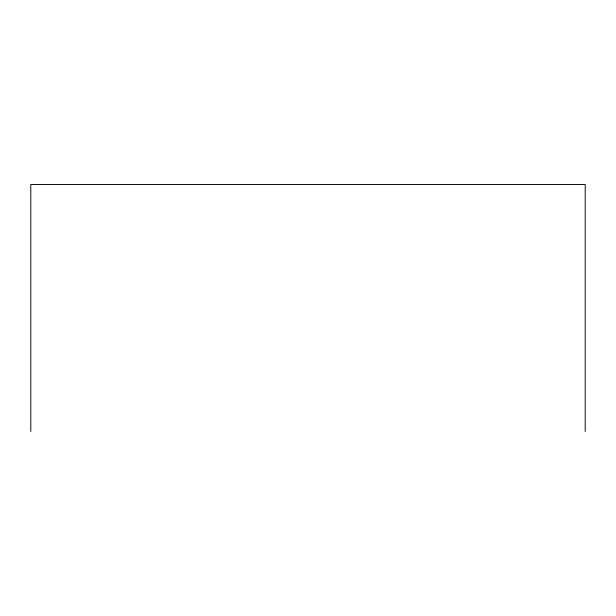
<?xml version="1.0" encoding="UTF-8"?>
<svg xmlns="http://www.w3.org/2000/svg" width="616" height="616" viewBox="0 0 616 616"><rect width="100%" height="100%" fill="white"/><g stroke="black" fill="none" stroke-linecap="round" stroke-linejoin="round"><path stroke-width="0.92" d="M585.2 431.516L585.2 184.484L30.8 184.484L30.8 431.516"/></g></svg>
